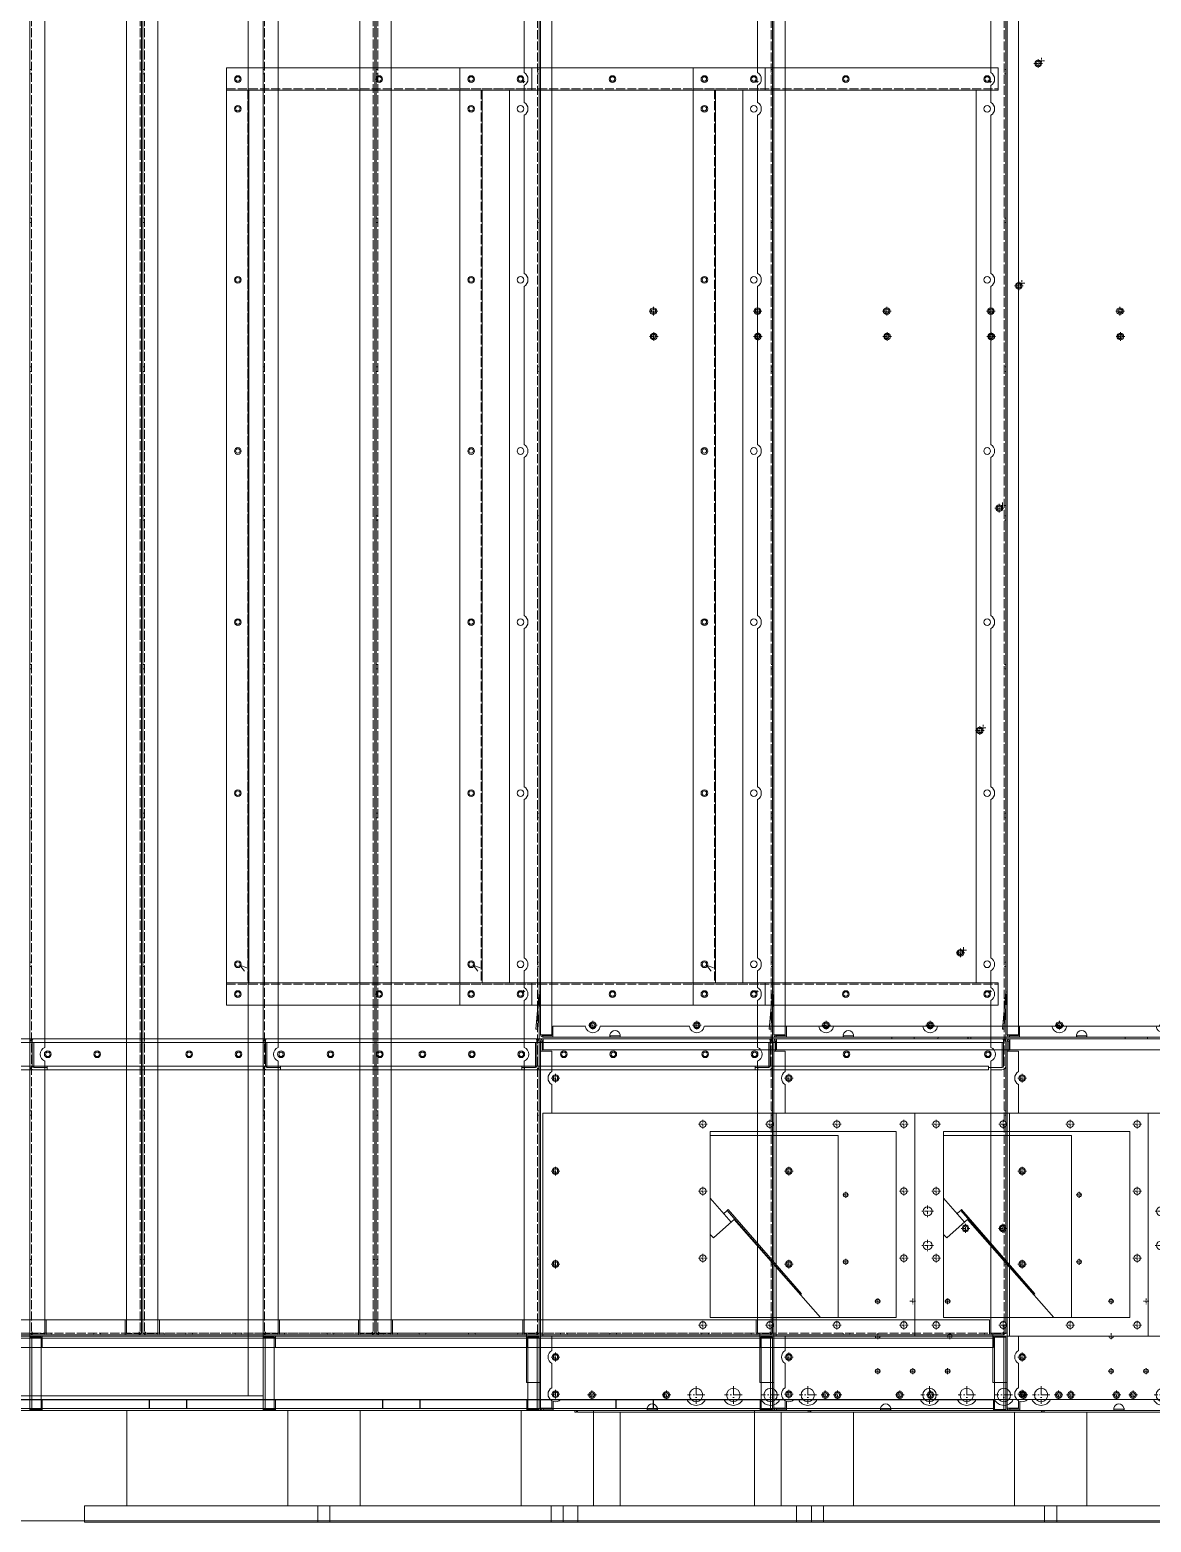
# Model space of a CAD drawing. Header units: millimetres. Extents: x -662582 to 33115, y -140469 to 24125.
# Drawn here: x -654768 to -653261, y -134743 to -132737 of the extents above; entities that cross this region are included whole.
import ezdxf

# ---------------------------------------------------------------- set-up
doc = ezdxf.new("R2010")
doc.units = ezdxf.units.MM
doc.linetypes.add('DASHDOT', pattern=[18.5, 12, -3, 0.5, -3])
doc.linetypes.add('DASHED', pattern=[15, 12, -3])

# ---------------------------------------------------------------- blocks, each defined once
blk = doc.blocks.new('485689')
at = {"color": 7, "lineweight": 13, "ltscale": 0.486}
for p, q in [((183525.3, 30767.5), (183525.3, 30864.7)), ((183528.1, 30767.5), (183528.1, 30864.7)), ((184520.5, 30864.7), (184520.5, 30767.5)), ((184523.3, 30864.7), (184523.3, 30767.5))]:
    blk.add_line(p, q, dxfattribs=at)
at = {"color": 7, "lineweight": 13, "ltscale": 0.014}
for p, q in [((183528.1, 30864.7), (183525.3, 30864.7)), ((183541.9, 30863.3), (183541.9, 30866.1)), ((184506.7, 30863.3), (184506.7, 30866.1)), ((184520.5, 30864.7), (184523.3, 30864.7)), ((183528.1, 30767.5), (183525.3, 30767.5)), ((183541.9, 30768.9), (183541.9, 30766.1)), ((184506.7, 30768.9), (184506.7, 30766.1)), ((184520.5, 30767.5), (184523.3, 30767.5))]:
    blk.add_line(p, q, dxfattribs=at)
at = {"color": 7, "lineweight": 13, "ltscale": 0.004}
for p, q in [((183526.9, 30866.1), (183527.7, 30866.1)), ((184520.9, 30866.1), (184521.7, 30866.1)), ((183527.7, 30766.1), (183526.9, 30766.1)), ((184521.7, 30766.1), (184520.9, 30766.1))]:
    blk.add_line(p, q, dxfattribs=at)
at = {"color": 7, "lineweight": 13, "ltscale": 0.007}
for p, q in [((183526.9, 30864.7), (183526.9, 30866.1)), ((183527.7, 30866.1), (183527.7, 30864.7)), ((184520.9, 30864.7), (184520.9, 30866.1)), ((184521.7, 30864.7), (184521.7, 30866.1)), ((183526.9, 30766.1), (183526.9, 30767.5)), ((183527.7, 30766.1), (183527.7, 30767.5)), ((184520.9, 30767.5), (184520.9, 30766.1)), ((184521.7, 30766.1), (184521.7, 30767.5))]:
    blk.add_line(p, q, dxfattribs=at)
at = {"color": 7, "lineweight": 13, "ltscale": 0.071}
for p, q in [((183541.9, 30866.1), (183527.7, 30866.1)), ((184520.9, 30866.1), (184506.7, 30866.1)), ((183527.7, 30766.1), (183541.9, 30766.1)), ((184506.7, 30766.1), (184520.9, 30766.1))]:
    blk.add_line(p, q, dxfattribs=at)
at = {"color": 7, "lineweight": 13, "ltscale": 0.061}
for p, q in [((183540.3, 30864.7), (183528.1, 30864.7)), ((183541.9, 30863.3), (183541.9, 30851.1)), ((184506.7, 30851.1), (184506.7, 30863.3)), ((184520.5, 30864.7), (184508.3, 30864.7)), ((183528.1, 30767.5), (183540.3, 30767.5)), ((184508.3, 30767.5), (184520.5, 30767.5))]:
    blk.add_line(p, q, dxfattribs=at)
at = {"color": 7, "lineweight": 13, "ltscale": 0.366205}
for p, q in [((183540.3, 30864.7), (183540.3, 30768.9)), ((184508.3, 30781.1), (184508.3, 30864.7))]:
    blk.add_line(p, q, dxfattribs=at)
at = {"color": 7, "lineweight": 13, "ltscale": 0.008}
for p, q in [((183540.3, 30864.5), (183541.9, 30864.5)), ((183540.3, 30863.3), (183541.9, 30863.3)), ((184506.7, 30866.1), (184506.7, 30864.5)), ((184506.7, 30864.5), (184508.3, 30864.5)), ((184506.7, 30863.3), (184508.3, 30863.3)), ((183541.9, 30768.9), (183540.3, 30768.9)), ((183541.9, 30767.7), (183540.3, 30767.7)), ((184508.3, 30768.9), (184506.7, 30768.9)), ((184508.3, 30767.7), (184506.7, 30767.7)), ((184506.7, 30766.1), (184506.7, 30767.7))]:
    blk.add_line(p, q, dxfattribs=at)
at = {"color": 7, "lineweight": 13}
for p, q in [((183541.9, 30866.1), (184506.7, 30866.1)), ((183541.9, 30863.3), (184506.7, 30863.3)), ((184506.7, 30851.1), (183541.9, 30851.1)), ((184506.7, 30768.9), (183541.9, 30768.9)), ((184506.7, 30766.1), (183541.9, 30766.1))]:
    blk.add_line(p, q, dxfattribs=at)
at = {"color": 7, "lineweight": 13, "ltscale": 0.001386}
for p, q in [((183541.9, 30866.1), (183541.9, 30865.8)), ((183541.9, 30766.1), (183541.9, 30766.4))]:
    blk.add_line(p, q, dxfattribs=at)
at = {"color": 7, "lineweight": 13, "ltscale": 0.076206}
for p, q in [((183540.3, 30782.7), (183540.3, 30767.5)), ((184508.3, 30767.5), (184508.3, 30782.7))]:
    blk.add_line(p, q, dxfattribs=at)
at = {"color": 7, "lineweight": 13, "ltscale": 0.05737}
for p, q in [((183541.9, 30780.4), (183541.9, 30768.9)), ((184506.7, 30780.4), (184506.7, 30768.9))]:
    blk.add_line(p, q, dxfattribs=at)
for p, q in [((183541.9, 30780.4), (183999.3, 30780.4)), ((183999.3, 30780.4), (183999.3, 30768.9)), ((184049.3, 30780.4), (184506.7, 30780.4)), ((184049.3, 30780.4), (184049.3, 30768.9))]:
    blk.add_line(p, q)
blk = doc.blocks.new('68679')
at = {"color": 7, "lineweight": 13, "ltscale": 0.0185}
for p, q in [((182651.6, 34840.2), (182651.6, 34855)), ((182654.8, 34840.2), (182654.8, 34855)), ((182651.6, 33867.4), (182651.6, 33882.2)), ((182654.8, 33867.4), (182654.8, 33882.2))]:
    blk.add_line(p, q, dxfattribs=at)
at = {"color": 7, "lineweight": 13, "ltscale": 0.02275}
for p, q in [((182654.8, 34837), (182654.8, 34855.2)), ((182654.8, 33867.2), (182654.8, 33885.4))]:
    blk.add_line(p, q, dxfattribs=at)
at = {"color": 7, "lineweight": 13, "ltscale": 0.042}
for p, q in [((182688.4, 34855.2), (182654.8, 34855.2)), ((182654.8, 33867.2), (182688.4, 33867.2))]:
    blk.add_line(p, q, dxfattribs=at)
at = {"color": 7, "lineweight": 13, "ltscale": 0.041987}
blk.add_line((182654.8, 34855.2), (182688.4, 34855.2), dxfattribs=at)
at = {"color": 7, "lineweight": 13, "ltscale": 0.0395}
for p, q in [((182656.8, 34860.2), (182688.4, 34860.2)), ((182688.4, 34857), (182656.8, 34857)), ((182688.4, 33865.4), (182656.8, 33865.4)), ((182656.8, 33862.2), (182688.4, 33862.2))]:
    blk.add_line(p, q, dxfattribs=at)
at = {"color": 7, "lineweight": 13, "ltscale": 0.004497}
for p, q in [((182692, 34857), (182688.4, 34857)), ((182692, 33865.4), (182688.4, 33865.4))]:
    blk.add_line(p, q, dxfattribs=at)
at = {"color": 7, "lineweight": 13, "ltscale": 0.00225}
for p, q in [((182688.4, 34857), (182688.4, 34855.2)), ((182688.4, 34855.2), (182688.4, 34857)), ((182688.4, 33867.2), (182688.4, 33865.4)), ((182688.4, 33865.4), (182688.4, 33867.2))]:
    blk.add_line(p, q, dxfattribs=at)
at = {"color": 7, "lineweight": 13}
for p, q in [((182688.4, 34855.2), (182688.4, 33867.2)), ((182693.6, 34855), (182693.6, 33867.4)), ((182651.6, 34837), (182651.6, 33885.4)), ((182651.6, 34837), (182651.6, 33885.4)), ((182656.8, 34837), (182656.8, 33885.4))]:
    blk.add_line(p, q, dxfattribs=at)
at = {"color": 7, "lineweight": 13, "ltscale": 0.0022}
for p, q in [((182691.2, 34857), (182692.6, 34858)), ((182691.2, 33865.4), (182692.6, 33864.3))]:
    blk.add_line(p, q, dxfattribs=at)
at = {"color": 7, "lineweight": 13, "ltscale": 0.004}
for p, q in [((182654.8, 34840.2), (182651.6, 34840.2)), ((182654.8, 34837), (182651.6, 34837)), ((182651.6, 33882.2), (182654.8, 33882.2))]:
    blk.add_line(p, q, dxfattribs=at)
at = {"color": 7, "lineweight": 13, "ltscale": 0.003999}
blk.add_line((182651.6, 34837), (182654.8, 34837), dxfattribs=at)
at = {"color": 7, "lineweight": 13, "ltscale": 0.003997}
blk.add_line((182654.8, 34837), (182654.8, 34840.2), dxfattribs=at)
at = {"color": 7, "lineweight": 13, "ltscale": 0.0025}
for p, q in [((182656.8, 34837), (182654.8, 34837)), ((182654.8, 33885.4), (182656.8, 33885.4))]:
    blk.add_line(p, q, dxfattribs=at)
at = {"color": 7, "lineweight": 13, "ltscale": 0.0065}
blk.add_line((182651.6, 33885.4), (182656.8, 33885.4), dxfattribs=at)
at = {"color": 7, "lineweight": 13, "ltscale": 0.004003}
blk.add_line((182654.8, 33882.2), (182654.8, 33885.4), dxfattribs=at)
at = {"color": 7, "lineweight": 13}
for centre in [(182672.6, 34836.2), (182672.6, 34646.2), (182672.6, 34456.2), (182672.6, 34266.2), (182672.6, 34076.2), (182672.6, 33886.2)]:
    blk.add_circle(centre, 3, dxfattribs=at)
for centre, radius, start, end in [((182656.8, 34855), 5.2, 90, 180), ((182656.8, 34855), 2, 90, 174.2609), ((182688.4, 34855), 5.2, 0, 90), ((182656.8, 33867.4), 5.2, 180, 270), ((182656.8, 33867.4), 2, 185.7392, 270), ((182688.4, 33867.4), 5.2, 270, 0)]:
    blk.add_arc(centre, radius, start, end, dxfattribs=at)
for points in [[(182693.6, 34855), (182693.6, 34855.3), (182693.5, 34855.6), (182693.3, 34855.9), (182692.9, 34856.3), (182692.3, 34856.7), (182692.2, 34856.8), (182692.1, 34856.9), (182692, 34857)], [(182693.6, 33867.4), (182693.6, 33867), (182693.5, 33866.7), (182693.3, 33866.4), (182692.9, 33866), (182692.3, 33865.6), (182692.2, 33865.5), (182692.1, 33865.4), (182692, 33865.4)]]:
    blk.add_open_spline(points, degree=5, knots=[0, 0, 0, 0, 0, 0, 6.191357, 6.191357, 6.191357, 7.828222, 7.828222, 7.828222, 7.828222, 7.828222, 7.828222], dxfattribs=at)
blk = doc.blocks.new('3425346')
at = {"color": 7, "lineweight": 13}
for p, q in [((155016.9, 41125), (155426.9, 41125)), ((155016.9, 41095), (155426.9, 41095))]:
    blk.add_line(p, q, dxfattribs=at)
at = {"color": 7, "lineweight": 13, "ltscale": 0.035}
for p, q in [((155016.9, 41122.2), (155016.9, 41125)), ((155426.9, 41122.2), (155426.9, 41125))]:
    blk.add_line(p, q, dxfattribs=at)
at = {"color": 7, "linetype": 'DASHED', "lineweight": 13}
blk.add_line((155016.9, 41123.4), (155426.9, 41123.4), dxfattribs=at)
at = {"color": 7, "lineweight": 13, "ltscale": 0.34}
for p, q in [((155016.9, 41122.2), (155016.9, 41095)), ((155426.9, 41095), (155426.9, 41122.2))]:
    blk.add_line(p, q, dxfattribs=at)
at = {"color": 7, "lineweight": 13}
blk.add_lwpolyline([(155416.2, 41115.3), (155414.3, 41111.8), (155417.7, 41113.9)], dxfattribs=at)
for centre in [(155031.9, 41110), (155221.9, 41110), (155411.9, 41110)]:
    blk.add_circle(centre, 3, dxfattribs=at)
blk = doc.blocks.new('235465')
at = {"color": 7, "lineweight": 13}
for p, q in [((158476.7, 41706.6), (159676.7, 41706.6)), ((159676.7, 41676.6), (158476.7, 41676.6))]:
    blk.add_line(p, q, dxfattribs=at)
at = {"color": 7, "lineweight": 13, "ltscale": 0.014}
for p, q in [((158476.7, 41703.8), (158476.7, 41706.6)), ((159676.7, 41703.8), (159676.7, 41706.6))]:
    blk.add_line(p, q, dxfattribs=at)
at = {"color": 7, "linetype": 'DASHED', "lineweight": 13}
blk.add_line((158476.7, 41705), (159676.7, 41705), dxfattribs=at)
at = {"color": 7, "lineweight": 13, "ltscale": 0.136}
for p, q in [((158476.7, 41703.8), (158476.7, 41676.6)), ((159676.7, 41676.6), (159676.7, 41703.8))]:
    blk.add_line(p, q, dxfattribs=at)
at = {"color": 7, "linetype": 'DASHED', "lineweight": 13, "ltscale": 0.008}
for p, q in [((159001.7, 41706.6), (159001.7, 41705)), ((159151.7, 41706.6), (159151.7, 41705))]:
    blk.add_line(p, q, dxfattribs=at)
at = {"color": 7, "lineweight": 13}
blk.add_lwpolyline([(159656.7, 41703.6), (159653.1, 41694.3), (159660.9, 41700.6)], dxfattribs=at)
for centre in [(158501.7, 41691.6), (158731.7, 41691.6), (158961.7, 41691.6), (159191.7, 41691.6), (159421.7, 41691.6), (159651.7, 41691.6)]:
    blk.add_circle(centre, 3, dxfattribs=at)
blk = doc.blocks.new('568596')
at = {"color": 7, "lineweight": 13, "ltscale": 0.00166}
for p, q in [((169550.9, 17462.9), (169549.9, 17462.9)), ((169550.9, 16620.9), (169549.9, 16620.9))]:
    blk.add_line(p, q, dxfattribs=at)
at = {"color": 7, "lineweight": 13, "ltscale": 0.0015}
for p, q in [((169549.9, 17462.9), (169549.9, 17462)), ((169549.9, 16621.8), (169549.9, 16620.9))]:
    blk.add_line(p, q, dxfattribs=at)
at = {"color": 7, "lineweight": 13}
for p, q in [((169549.9, 17462.9), (169549.9, 16621.8)), ((169549.9, 17462), (169549.9, 17436.4)), ((173046.2, 17464.9), (169551.6, 17464.9)), ((170022.9, 17008.9), (171222.9, 17008.9)), ((169551.6, 16618.9), (173046.2, 16618.9))]:
    blk.add_line(p, q, dxfattribs=at)
at = {"color": 7, "linetype": 'DASHED', "lineweight": 13, "ltscale": 0.003333}
for p, q in [((169551.9, 17462), (169549.9, 17462)), ((169644.9, 17464.9), (169644.9, 17462.9)), ((169650.9, 17464.9), (169650.9, 17462.9)), ((169844.9, 17464.9), (169844.9, 17462.9)), ((169850.9, 17464.9), (169850.9, 17462.9)), ((169549.9, 17445.4), (169551.9, 17445.4)), ((169549.9, 17442.9), (169551.9, 17442.9)), ((169549.9, 17436.4), (169551.9, 17436.4)), ((169549.9, 17407.4), (169551.9, 17407.4)), ((169549.9, 17398.4), (169551.9, 17398.4)), ((169549.9, 17217.4), (169551.9, 17217.4)), ((169549.9, 17208.4), (169551.9, 17208.4)), ((169549.9, 17027.4), (169551.9, 17027.4)), ((169549.9, 17018.4), (169551.9, 17018.4)), ((169549.9, 16837.4), (169551.9, 16837.4)), ((169549.9, 16828.4), (169551.9, 16828.4)), ((169549.9, 16647.4), (169551.9, 16647.4)), ((169549.9, 16640.9), (169551.9, 16640.9)), ((169549.9, 16638.4), (169551.9, 16638.4)), ((169551.9, 16621.8), (169549.9, 16621.8)), ((169644.9, 16620.9), (169644.9, 16618.9)), ((169650.9, 16620.9), (169650.9, 16618.9)), ((169844.9, 16620.9), (169844.9, 16618.9)), ((169850.9, 16620.9), (169850.9, 16618.9)), ((170044.9, 16620.9), (170044.9, 16618.9)), ((170050.9, 16620.9), (170050.9, 16618.9)), ((170244.9, 16620.9), (170244.9, 16618.9)), ((170250.9, 16620.9), (170250.9, 16618.9)), ((170444.9, 16620.9), (170444.9, 16618.9)), ((170450.9, 16620.9), (170450.9, 16618.9)), ((170644.9, 16620.9), (170644.9, 16618.9)), ((170650.9, 16620.9), (170650.9, 16618.9)), ((170844.9, 16620.9), (170844.9, 16618.9)), ((170850.9, 16620.9), (170850.9, 16618.9)), ((171044.9, 16620.9), (171044.9, 16618.9)), ((171050.9, 16620.9), (171050.9, 16618.9)), ((171244.9, 16620.9), (171244.9, 16618.9)), ((171250.9, 16620.9), (171250.9, 16618.9))]:
    blk.add_line(p, q, dxfattribs=at)
at = {"color": 7, "lineweight": 13, "ltscale": 0.001174}
for p, q in [((169550.9, 17462.9), (169551.6, 17462.9)), ((169550.9, 16620.9), (169551.6, 16620.9))]:
    blk.add_line(p, q, dxfattribs=at)
at = {"color": 7, "lineweight": 13, "ltscale": 0.002252}
for p, q in [((169551.6, 17464.9), (169551.6, 17463.6)), ((169551.6, 16618.9), (169551.6, 16620.3))]:
    blk.add_line(p, q, dxfattribs=at)
at = {"color": 7, "lineweight": 13, "ltscale": 0.002009}
for p, q in [((169551.6, 17462.4), (169551.6, 17463.6)), ((169551.6, 16621.5), (169551.6, 16620.3))]:
    blk.add_line(p, q, dxfattribs=at)
at = {"color": 7, "linetype": 'DASHED', "lineweight": 13}
for p, q in [((173046.2, 17462.9), (169551.6, 17462.9)), ((169551.9, 17464.9), (169551.9, 16621.8)), ((169551.9, 17462), (169551.9, 17436.4)), ((170044.9, 17464.9), (170044.9, 17462.9)), ((170050.9, 17464.9), (170050.9, 17462.9)), ((170244.9, 17464.9), (170244.9, 17462.9)), ((170250.9, 17464.9), (170250.9, 17462.9)), ((170444.9, 17464.9), (170444.9, 17462.9)), ((170450.9, 17464.9), (170450.9, 17462.9)), ((170644.9, 17464.9), (170644.9, 17462.9)), ((170650.9, 17464.9), (170650.9, 17462.9)), ((170844.9, 17464.9), (170844.9, 17462.9)), ((170850.9, 17464.9), (170850.9, 17462.9)), ((171044.9, 17464.9), (171044.9, 17462.9)), ((171050.9, 17464.9), (171050.9, 17462.9)), ((171244.9, 17464.9), (171244.9, 17462.9)), ((171250.9, 17464.9), (171250.9, 17462.9)), ((169551.6, 16620.9), (173046.2, 16620.9))]:
    blk.add_line(p, q, dxfattribs=at)
at = {"color": 7, "linetype": 'DASHED', "lineweight": 13, "ltscale": 0.001183}
for p, q in [((169551.6, 17462.9), (169552.3, 17462.9)), ((169551.6, 16620.9), (169552.3, 16620.9))]:
    blk.add_line(p, q, dxfattribs=at)
at = {"color": 7, "linetype": 'DASHED', "lineweight": 13, "ltscale": 0.001406}
for p, q in [((169551.6, 17462.4), (169551.6, 17461.5)), ((169551.6, 16621.5), (169551.6, 16622.3))]:
    blk.add_line(p, q, dxfattribs=at)
at = {"color": 7, "linetype": 'DASHED', "lineweight": 13, "ltscale": 0.027667}
for p, q in [((169551.6, 17444.9), (169551.6, 17461.5)), ((169551.6, 16622.3), (169551.6, 16638.9))]:
    blk.add_line(p, q, dxfattribs=at)
at = {"color": 7, "linetype": 'DASHED', "lineweight": 13, "ltscale": 0.0015}
for p, q in [((169551.9, 17462.9), (169551.9, 17462)), ((169551.9, 16621.8), (169551.9, 16620.9))]:
    blk.add_line(p, q, dxfattribs=at)
at = {"color": 7, "lineweight": 13, "ltscale": 0.058667}
for p, q in [((173046.2, 17444.9), (169551.6, 17444.9)), ((169553.3, 17442.9), (169569.9, 17442.9)), ((169569.9, 17444.9), (169569.9, 16640.9)), ((170022.9, 16658.9), (170022.9, 17008.9)), ((171222.9, 16658.9), (171222.9, 17008.9)), ((170022.9, 16658.9), (171222.9, 16658.9)), ((169917.7, 16638.9), (169551.6, 16638.9)), ((169569.9, 16640.9), (169551.9, 16640.9)), ((169999.2, 16638.9), (169936.1, 16638.9)), ((170016.6, 16638.9), (170039.2, 16638.9)), ((170056.6, 16638.9), (170269.2, 16638.9)), ((170286.6, 16638.9), (170499.2, 16638.9)), ((170516.6, 16638.9), (170729.2, 16638.9)), ((170746.6, 16638.9), (170959.2, 16638.9)), ((170976.6, 16638.9), (171189.2, 16638.9)), ((171206.6, 16638.9), (171229.2, 16638.9)), ((171246.6, 16638.9), (172998.7, 16638.9))]:
    blk.add_line(p, q, dxfattribs=at)
at = {"color": 7, "linetype": 'DASHED', "lineweight": 13, "ltscale": 0.002333}
blk.add_line((169551.9, 17442.9), (169553.3, 17442.9), dxfattribs=at)
at = {"color": 7, "lineweight": 13, "ltscale": 0.058667}
for centre in [(169926.9, 17402.9), (169926.9, 16642.9), (170007.9, 16643.9), (170047.9, 16643.9), (170277.9, 16643.9), (170507.9, 16643.9), (170737.9, 16643.9), (170967.9, 16643.9), (171197.9, 16643.9), (171237.9, 16643.9)]:
    blk.add_circle(centre, 4.5, dxfattribs=at)
at = {"color": 7, "lineweight": 13}
for centre in [(169926.9, 17212.9), (169926.9, 17022.9), (170007.9, 17023.9), (170047.9, 17023.9), (170277.9, 17023.9), (170507.9, 17023.9), (170737.9, 17023.9), (170967.9, 17023.9), (171197.9, 17023.9), (171237.9, 17023.9), (169926.9, 16832.9), (170007.9, 16833.9), (171237.9, 16833.9)]:
    blk.add_circle(centre, 4.5, dxfattribs=at)
at = {"color": 7, "lineweight": 13, "ltscale": 0.058667}
for centre, start, end in [((169926.9, 16642.9), 203.5779, 336.4221), ((170007.9, 16643.9), 209.9997, 330.0003), ((170047.9, 16643.9), 209.9997, 330.0003), ((170277.9, 16643.9), 209.9997, 330.0003), ((170507.9, 16643.9), 209.9997, 330.0003), ((170737.9, 16643.9), 209.9997, 330.0003), ((170967.9, 16643.9), 209.9997, 330.0003), ((171197.9, 16643.9), 209.9997, 330.0003), ((171237.9, 16643.9), 209.9997, 330.0003)]:
    blk.add_arc(centre, 10, start, end, dxfattribs=at)
at = {"color": 7, "lineweight": 13}
for points in [[(169553.3, 17461.5), (169552.8, 17461.8), (169552.3, 17462.1), (169551.8, 17462.4), (169551.3, 17462.6), (169550.9, 17462.9)], [(169553.3, 17461.5), (169553, 17462), (169552.6, 17462.4), (169552.3, 17462.8), (169552, 17463.2), (169551.6, 17463.6)], [(169553.3, 16622.3), (169552.8, 16622.1), (169552.3, 16621.8), (169551.8, 16621.5), (169551.3, 16621.2), (169550.9, 16620.9)], [(169553.3, 16622.3), (169553, 16621.9), (169552.6, 16621.5), (169552.3, 16621), (169552, 16620.6), (169551.6, 16620.3)]]:
    blk.add_open_spline(points, degree=5, dxfattribs=at)
at = {"color": 7, "linetype": 'DASHED', "lineweight": 13}
for points in [[(169553.3, 17461.5), (169553, 17461.7), (169552.6, 17461.9), (169552.3, 17462.1), (169551.9, 17462.2), (169551.6, 17462.4)], [(169553.3, 17461.5), (169553.1, 17461.8), (169552.9, 17462.1), (169552.7, 17462.4), (169552.5, 17462.6), (169552.3, 17462.9)], [(169553.3, 16622.3), (169553, 16622.1), (169552.6, 16622), (169552.3, 16621.8), (169551.9, 16621.6), (169551.6, 16621.5)], [(169553.3, 16622.3), (169553.1, 16622), (169552.9, 16621.8), (169552.7, 16621.5), (169552.5, 16621.2), (169552.3, 16620.9)]]:
    blk.add_open_spline(points, degree=5, dxfattribs=at)
blk = doc.blocks.new('1')
at = {"lineweight": 20}
for p, q in [((12013.2, 13410.4), (12013.2, 9810.4)), ((11313.2, 9830.4), (12013.2, 9830.4)), ((11313.2, 9810.4), (12013.2, 9810.4)), ((12013.2, 9810.4), (13013.2, 9810.4)), ((13013.2, 9810.4), (13013.2, 9813.9)), ((13013.2, 9810.4), (13016.7, 9810.4)), ((18413.2, 9810.4), (13513.2, 9810.4)), ((11313.2, 9662.1), (19513.2, 9662.1))]:
    blk.add_line(p, q, dxfattribs=at)
at = {"color": 7, "lineweight": 20}
for p, q in [((12013.2, 13408.7), (12013.2, 9914.1)), ((12163.2, 13408.7), (12163.2, 9914.1)), ((11993.2, 13390.4), (11993.2, 9830.4)), ((13013.2, 13165.3), (13013.2, 10315.5)), ((13028.2, 10315.5), (13028.2, 13165.3)), ((13006.9, 10323.4), (13011.2, 10373.2)), ((13008.8, 10323.2), (13013.2, 10373)), ((13029.8, 10327.4), (13073.3, 10327.4)), ((13029.8, 10312.4), (13106.5, 10312.4)), ((13093.2, 10327.4), (13213.3, 10327.4)), ((13119.9, 10312.4), (13905.5, 10312.4)), ((13233.2, 10327.4), (13995.6, 10327.4)), ((13013.2, 9813.9), (13013.2, 10293.4)), ((16009.7, 10310.4), (13016.7, 10310.4)), ((15572.1, 10295.4), (13016.7, 10295.4)), ((13028.2, 10266.1), (13028.2, 10293.4)), ((13028.2, 10210.4), (13028.2, 10248.8)), ((13016.2, 9910.4), (13016.2, 10210.4)), ((13516.2, 10210.4), (13016.2, 10210.4)), ((13516.2, 10210.4), (13516.2, 9910.4)), ((13241.2, 10185.4), (13491.2, 10185.4)), ((13241.2, 10185.4), (13241.2, 9935.4)), ((13241.2, 10180.4), (13413.2, 10180.4)), ((13413.2, 9935.4), (13413.2, 10180.4)), ((13491.2, 9935.4), (13491.2, 10185.4)), ((13241.2, 10096.1), (13269.3, 10063.8)), ((13362.5, 9966.4), (13264.1, 10079.6)), ((13363.7, 9967.4), (13265.3, 10080.6)), ((13270.1, 10064.4), (13245.3, 10042.6)), ((13389.4, 9935.4), (13273.1, 10067.1)), ((13241.2, 9935.4), (13491.2, 9935.4)), ((12016.1, 9912.4), (12161.2, 9912.4)), ((12994, 9914.6), (12994, 9848.3)), ((13016.2, 9910.4), (13516.2, 9910.4)), ((13028.2, 9841.1), (13028.2, 9873.8)), ((12457, 9810.4), (12457, 9682.4)), ((12673.3, 9810.4), (12673.3, 9682.4)), ((13156.4, 9810.4), (13030.2, 9810.4)), ((13209.6, 9825.4), (13040.4, 9825.4)), ((14056.4, 9810.4), (13170, 9810.4)), ((13259.6, 9825.4), (13234.9, 9825.4)), ((13309.6, 9825.4), (13284.9, 9825.4)), ((13359.6, 9825.4), (13334.9, 9825.4)), ((15641.6, 9825.4), (13384.9, 9825.4)), ((14049.7, 9808.4), (13062.7, 9808.4)), ((13120.2, 9808.4), (13120.2, 9682.4)), ((13336.5, 9808.4), (13336.5, 9682.4)), ((12400.1, 9682.4), (12730.1, 9682.4)), ((12400.1, 9682.4), (12400.1, 9660.4)), ((12730.1, 9682.4), (12730.1, 9660.4)), ((13063.4, 9682.4), (13393.4, 9682.4)), ((13063.4, 9682.4), (13063.4, 9660.4)), ((13393.4, 9682.4), (13393.4, 9660.4)), ((12730.1, 9660.4), (12400.1, 9660.4)), ((13393.4, 9660.4), (13063.4, 9660.4))]:
    blk.add_line(p, q, dxfattribs=at)
at = {"color": 7, "linetype": 'DASHED', "lineweight": 20}
for p, q in [((12015.2, 13408.7), (12015.2, 9914.1)), ((12161.2, 13408.7), (12161.2, 9914.1)), ((12013.2, 11613.4), (12015.2, 11613.4)), ((12013.2, 11607.4), (12015.2, 11607.4)), ((12013.2, 11413.4), (12015.2, 11413.4)), ((12013.2, 11407.4), (12015.2, 11407.4)), ((12013.2, 11213.4), (12015.2, 11213.4)), ((12013.2, 11207.4), (12015.2, 11207.4)), ((12013.2, 11013.4), (12015.2, 11013.4)), ((12013.2, 11007.4), (12015.2, 11007.4)), ((12013.2, 10813.4), (12015.2, 10813.4)), ((12013.2, 10807.4), (12015.2, 10807.4)), ((12013.2, 10613.4), (12015.2, 10613.4)), ((12013.2, 10607.4), (12015.2, 10607.4)), ((12013.2, 10413.4), (12015.2, 10413.4)), ((12013.2, 10407.4), (12015.2, 10407.4)), ((12016.1, 9914.4), (12163.2, 9914.4))]:
    blk.add_line(p, q, dxfattribs=at)
at = {"color": 7, "lineweight": 20, "ltscale": 0.058667}
for p, q in [((12143.2, 13408.7), (12143.2, 9914.1)), ((12033.2, 13361.3), (12033.2, 10298.6)), ((12033.2, 10280.3), (12033.2, 9914.1)), ((12035.2, 9932.4), (12141.2, 9932.4)), ((12035.2, 9915.8), (12035.2, 9932.4)), ((12141.2, 9912.4), (12141.2, 9932.4))]:
    blk.add_line(p, q, dxfattribs=at)
at = {"color": 7, "linetype": 'DASHDOT', "lineweight": 20, "ltscale": 0.292505}
for p, q in [((13687.8, 11621.3), (13676.1, 11621.3)), ((13661.6, 11322.4), (13649.9, 11322.4)), ((13635.5, 11023.6), (13623.8, 11023.6)), ((13609.3, 10724.7), (13597.6, 10724.7)), ((13583.2, 10425.8), (13571.5, 10425.8))]:
    blk.add_line(p, q, dxfattribs=at)
at = {"color": 7, "linetype": 'DASHDOT', "lineweight": 20, "ltscale": 0.194995}
for p, q in [((13685.8, 11621.4), (13678, 11621.4)), ((13659.7, 11322.5), (13651.9, 11322.5)), ((13633.5, 11023.6), (13625.7, 11023.6)), ((13607.4, 10724.8), (13599.6, 10724.8)), ((13581.2, 10425.9), (13573.4, 10425.9))]:
    blk.add_line(p, q, dxfattribs=at)
at = {"color": 7, "linetype": 'DASHDOT', "lineweight": 20, "ltscale": 0.292499}
for p, q in [((13681.9, 11627.1), (13681.9, 11615.4)), ((13655.8, 11328.3), (13655.8, 11316.6)), ((13170.6, 11288.4), (13158.9, 11288.4)), ((13164.7, 11294.3), (13164.7, 11282.6)), ((13310.6, 11288.4), (13298.9, 11288.4)), ((13304.7, 11294.3), (13304.7, 11282.6)), ((13171.1, 11254.4), (13159.4, 11254.4)), ((13165.2, 11260.3), (13165.2, 11248.6)), ((13311.1, 11254.4), (13299.4, 11254.4)), ((13305.2, 11260.3), (13305.2, 11248.6)), ((13629.6, 11029.4), (13629.6, 11017.7)), ((13083.2, 10334.3), (13083.2, 10322.6)), ((13223.2, 10334.3), (13223.2, 10322.6)), ((13089.1, 10328.4), (13077.4, 10328.4)), ((13229.1, 10328.4), (13217.4, 10328.4)), ((13039.1, 10257.4), (13027.4, 10257.4)), ((13237.1, 10195.4), (13225.4, 10195.4)), ((13327.1, 10195.4), (13315.4, 10195.4)), ((13417.1, 10195.4), (13405.4, 10195.4)), ((13507.1, 10195.4), (13495.4, 10195.4)), ((13039.1, 10132.4), (13027.4, 10132.4)), ((13237.1, 10105.4), (13225.4, 10105.4)), ((13507.1, 10105.4), (13495.4, 10105.4)), ((13590.1, 10055.4), (13578.4, 10055.4)), ((13640.1, 10055.4), (13628.4, 10055.4)), ((13237.1, 10015.4), (13225.4, 10015.4)), ((13507.1, 10015.4), (13495.4, 10015.4)), ((13039.1, 10007.4), (13027.4, 10007.4)), ((13237.1, 9925.4), (13225.4, 9925.4)), ((13327.1, 9925.4), (13315.4, 9925.4)), ((13417.1, 9925.4), (13405.4, 9925.4)), ((13507.1, 9925.4), (13495.4, 9925.4)), ((13039.1, 9882.4), (13027.4, 9882.4)), ((13039.1, 9832.4), (13027.4, 9832.4)), ((13088.1, 9831.4), (13076.4, 9831.4)), ((13188.1, 9831.4), (13176.4, 9831.4)), ((13418.1, 9831.4), (13406.4, 9831.4)), ((13543.1, 9831.4), (13531.4, 9831.4)), ((13668.1, 9831.4), (13656.4, 9831.4)), ((13793.1, 9831.4), (13781.4, 9831.4))]:
    blk.add_line(p, q, dxfattribs=at)
at = {"color": 7, "linetype": 'DASHDOT', "lineweight": 20, "ltscale": 0.195001}
for p, q in [((13681.9, 11625.3), (13681.9, 11617.5)), ((13690.2, 11625), (13682.4, 11625)), ((13686.3, 11628.9), (13686.3, 11621.1)), ((13664, 11326.1), (13656.2, 11326.1)), ((13660.1, 11330), (13660.1, 11322.2)), ((13168.7, 11288.5), (13160.9, 11288.5)), ((13164.8, 11292.4), (13164.8, 11284.6)), ((13308.7, 11288.5), (13300.9, 11288.5)), ((13304.8, 11292.4), (13304.8, 11284.6)), ((13168.8, 11254.6), (13161, 11254.6)), ((13308.8, 11254.6), (13301, 11254.6)), ((13637.9, 11027.3), (13630.1, 11027.3)), ((13634, 11031.2), (13634, 11023.4)), ((13611.7, 10728.4), (13603.9, 10728.4)), ((13585.6, 10429.6), (13577.8, 10429.6)), ((13223.2, 10332.3), (13223.2, 10324.5)), ((13227.1, 10328.4), (13219.3, 10328.4)), ((13427.1, 10100.4), (13419.3, 10100.4)), ((13427.1, 10010.4), (13419.3, 10010.4)), ((13470.1, 9957.4), (13462.3, 9957.4)), ((13517.1, 9957.4), (13509.3, 9957.4)), ((13564.1, 9957.4), (13556.3, 9957.4)), ((13470.1, 9910.4), (13462.3, 9910.4)), ((13567.1, 9910.4), (13559.3, 9910.4)), ((13470.1, 9863.4), (13462.3, 9863.4)), ((13517.1, 9863.4), (13509.3, 9863.4)), ((13564.1, 9863.4), (13556.3, 9863.4))]:
    blk.add_line(p, q, dxfattribs=at)
at = {"color": 7, "linetype": 'DASHDOT', "lineweight": 20, "ltscale": 0.194998}
for p, q in [((13655.8, 11326.4), (13655.8, 11318.6)), ((13164.9, 11258.5), (13164.9, 11250.7)), ((13304.9, 11258.5), (13304.9, 11250.7)), ((13629.6, 11027.5), (13629.6, 11019.7))]:
    blk.add_line(p, q, dxfattribs=at)
at = {"color": 7, "linetype": 'DASHDOT', "lineweight": 20, "ltscale": 0.2925}
for p, q in [((13603.5, 10730.5), (13603.5, 10718.8)), ((13577.3, 10431.7), (13577.3, 10420)), ((13033.2, 10263.3), (13033.2, 10251.6)), ((13231.2, 10201.3), (13231.2, 10189.6)), ((13321.2, 10201.3), (13321.2, 10189.6)), ((13411.2, 10201.3), (13411.2, 10189.6)), ((13501.2, 10201.3), (13501.2, 10189.6)), ((13033.2, 10138.3), (13033.2, 10126.6)), ((13231.2, 10111.3), (13231.2, 10099.6)), ((13501.2, 10111.3), (13501.2, 10099.6)), ((13584.2, 10061.3), (13584.2, 10049.6)), ((13634.2, 10061.3), (13634.2, 10049.6)), ((13033.2, 10013.3), (13033.2, 10001.6)), ((13231.2, 10021.3), (13231.2, 10009.6)), ((13501.2, 10021.3), (13501.2, 10009.6)), ((13231.2, 9931.3), (13231.2, 9919.6)), ((13321.2, 9931.3), (13321.2, 9919.6)), ((13411.2, 9931.3), (13411.2, 9919.6)), ((13501.2, 9931.3), (13501.2, 9919.6)), ((13033.2, 9888.3), (13033.2, 9876.6)), ((13033.2, 9838.3), (13033.2, 9826.6)), ((13082.2, 9837.3), (13082.2, 9825.6)), ((13182.2, 9837.3), (13182.2, 9825.6)), ((13412.2, 9837.3), (13412.2, 9825.6)), ((13537.2, 9837.3), (13537.2, 9825.6)), ((13662.2, 9837.3), (13662.2, 9825.6)), ((13787.2, 9837.3), (13787.2, 9825.6))]:
    blk.add_line(p, q, dxfattribs=at)
at = {"color": 7, "linetype": 'DASHDOT', "lineweight": 20, "ltscale": 0.195}
for p, q in [((13603.5, 10728.7), (13603.5, 10720.9)), ((13607.8, 10732.3), (13607.8, 10724.5)), ((13581.7, 10433.5), (13581.7, 10425.7)), ((13577.3, 10429.8), (13577.3, 10422)), ((13423.2, 10104.3), (13423.2, 10096.5)), ((13423.2, 10014.3), (13423.2, 10006.5)), ((13466.2, 9961.3), (13466.2, 9953.5)), ((13513.2, 9961.3), (13513.2, 9953.5)), ((13560.2, 9961.3), (13560.2, 9953.5)), ((13466.2, 9914.3), (13466.2, 9906.5)), ((13563.2, 9914.3), (13563.2, 9906.5)), ((13466.2, 9867.3), (13466.2, 9859.5)), ((13513.2, 9867.3), (13513.2, 9859.5)), ((13560.2, 9867.3), (13560.2, 9859.5))]:
    blk.add_line(p, q, dxfattribs=at)
at = {"color": 7, "lineweight": 20, "ltscale": 0.05}
for p, q in [((13013.2, 10373), (13011.2, 10373.2)), ((13008.8, 10323.2), (13006.9, 10323.4)), ((13485, 10312.4), (13485, 10310.4)), ((13013.2, 10306.9), (13015.2, 10306.9)), ((13016.7, 9810.4), (13016.7, 9812.4)), ((13156.4, 9810.4), (13156.4, 9812.4)), ((13170, 9810.4), (13170, 9812.4)), ((13059.2, 9808.4), (13061.2, 9808.4))]:
    blk.add_line(p, q, dxfattribs=at)
at = {"color": 7, "lineweight": 20, "ltscale": 0.0775}
for p, q in [((13013.2, 10315.5), (13016.3, 10315.5)), ((13016.3, 10312.4), (13016.3, 10315.5)), ((13029.8, 10312.4), (13029.8, 10315.5))]:
    blk.add_line(p, q, dxfattribs=at)
at = {"color": 7, "lineweight": 20, "ltscale": 0.2975}
for p, q in [((13016.3, 10315.5), (13028.2, 10315.5)), ((13029.8, 10327.4), (13029.8, 10315.5))]:
    blk.add_line(p, q, dxfattribs=at)
at = {"color": 7, "lineweight": 20, "ltscale": 0.0375}
for p, q in [((13016.3, 10314), (13016.3, 10315.5)), ((13015.2, 10306.9), (13016.7, 10306.9)), ((13263, 10078.7), (13264.1, 10079.6)), ((13264.1, 10079.6), (13265.3, 10080.6)), ((13362.5, 9966.4), (13363.7, 9967.4)), ((13016.7, 9812.4), (13016.7, 9813.9))]:
    blk.add_line(p, q, dxfattribs=at)
at = {"color": 7, "lineweight": 20, "ltscale": 0.04}
for p, q in [((13016.3, 10312.4), (13016.3, 10314)), ((13106.5, 10312.4), (13106.5, 10314)), ((13119.9, 10312.4), (13119.9, 10314))]:
    blk.add_line(p, q, dxfattribs=at)
at = {"color": 7, "lineweight": 20, "ltscale": 0.3375}
for p, q in [((13029.8, 10314), (13016.3, 10314)), ((13016.3, 10312.4), (13029.8, 10312.4)), ((13013.2, 10293.4), (13013.2, 10306.9)), ((13015.2, 10306.9), (13015.2, 10293.4)), ((13016.7, 9812.4), (13030.2, 9812.4)), ((13030.2, 9810.4), (13016.7, 9810.4))]:
    blk.add_line(p, q, dxfattribs=at)
at = {"color": 7, "lineweight": 20, "ltscale": 0.000294144}
blk.add_line((13016.3, 10312.4), (13016.3, 10312.4), dxfattribs=at)
at = {"color": 7, "lineweight": 20, "ltscale": 0.168029}
for p, q in [((13106.5, 10314), (13113.2, 10314)), ((13106.5, 10312.4), (13113.2, 10312.4)), ((13119.9, 10314), (13113.2, 10314)), ((13119.9, 10312.4), (13113.2, 10312.4))]:
    blk.add_line(p, q, dxfattribs=at)
at = {"color": 7, "lineweight": 20, "ltscale": 0.049942}
blk.add_line((13515, 10312.4), (13515, 10310.4), dxfattribs=at)
at = {"color": 7, "lineweight": 20, "ltscale": 0.049995}
blk.add_line((13515, 10312.4), (13515, 10310.4), dxfattribs=at)
at = {"color": 7, "lineweight": 20, "ltscale": 0.050191}
for p, q in [((13547.3, 10312.4), (13547.2, 10310.4)), ((13587.3, 10310.4), (13587.5, 10312.4)), ((13587.9, 10312.4), (13587.8, 10310.4)), ((13591.5, 10312.4), (13591.3, 10310.4))]:
    blk.add_line(p, q, dxfattribs=at)
at = {"color": 7, "lineweight": 20, "ltscale": 0.0875}
for p, q in [((13013.2, 10293.4), (13016.7, 10293.4)), ((13016.7, 10310.4), (13016.7, 10306.9)), ((13013.2, 9813.9), (13016.7, 9813.9)), ((13030.2, 9810.4), (13030.2, 9813.9))]:
    blk.add_line(p, q, dxfattribs=at)
at = {"color": 7, "lineweight": 20, "ltscale": 0.2875}
for p, q in [((13016.7, 10295.4), (13016.7, 10306.9)), ((13016.7, 10293.4), (13028.2, 10293.4)), ((13028.2, 9813.9), (13016.7, 9813.9))]:
    blk.add_line(p, q, dxfattribs=at)
at = {"color": 7, "linetype": 'DASHED', "lineweight": 20, "ltscale": 0.003333}
for p, q in [((12013.2, 10213.4), (12015.2, 10213.4)), ((12013.2, 10207.4), (12015.2, 10207.4)), ((12013.2, 10013.4), (12015.2, 10013.4)), ((12163.2, 10013.4), (12161.2, 10013.4)), ((12013.2, 10007.4), (12015.2, 10007.4)), ((12016.1, 9914.4), (12016.1, 9912.4)), ((12032.7, 9912.4), (12032.7, 9914.4)), ((12035.2, 9912.4), (12035.2, 9914.4)), ((12041.7, 9912.4), (12041.7, 9914.4)), ((12143.7, 9912.4), (12143.7, 9914.4)), ((12160.3, 9914.4), (12160.3, 9912.4))]:
    blk.add_line(p, q, dxfattribs=at)
at = {"color": 7, "lineweight": 20, "ltscale": 0.125001}
blk.add_line((13259.2, 10075.4), (13263, 10078.7), dxfattribs=at)
at = {"color": 7, "linetype": 'DASHDOT', "lineweight": 20, "ltscale": 0.389996}
for p, q in [((13541, 10078.4), (13525.4, 10078.4)), ((13541, 10032.4), (13525.4, 10032.4))]:
    blk.add_line(p, q, dxfattribs=at)
at = {"color": 7, "linetype": 'DASHDOT', "lineweight": 20, "ltscale": 0.389999}
blk.add_line((13533.2, 10086.2), (13533.2, 10070.6), dxfattribs=at)
at = {"color": 7, "lineweight": 20, "ltscale": 0.1}
blk.add_line((13270.1, 10064.4), (13273.1, 10067.1), dxfattribs=at)
at = {"color": 7, "lineweight": 20, "ltscale": 0.157289}
blk.add_line((13245.3, 10042.6), (13241.2, 10047.3), dxfattribs=at)
at = {"color": 7, "lineweight": 20, "ltscale": 0.1554}
blk.add_line((13245.3, 10042.6), (13241.2, 10047.2), dxfattribs=at)
at = {"color": 7, "linetype": 'DASHDOT', "lineweight": 20, "ltscale": 0.39}
blk.add_line((13533.2, 10040.2), (13533.2, 10024.6), dxfattribs=at)
at = {"color": 7, "lineweight": 20, "ltscale": 0.15}
for p, q in [((13033.2, 10004.4), (13033.2, 10010.4)), ((13033.2, 9829.4), (13033.2, 9835.4))]:
    blk.add_line(p, q, dxfattribs=at)
at = {"color": 7, "lineweight": 20, "ltscale": 0.010428}
blk.add_line((13362.2, 9966.2), (13362.5, 9966.4), dxfattribs=at)
at = {"color": 7, "lineweight": 20, "ltscale": 0.002252}
for p, q in [((12013.2, 9914.1), (12014.6, 9914.1)), ((12163.2, 9914.1), (12161.9, 9914.1))]:
    blk.add_line(p, q, dxfattribs=at)
at = {"color": 7, "lineweight": 20, "ltscale": 0.002009}
for p, q in [((12015.8, 9914.1), (12014.6, 9914.1)), ((12160.7, 9914.1), (12161.9, 9914.1))]:
    blk.add_line(p, q, dxfattribs=at)
at = {"color": 7, "linetype": 'DASHED', "lineweight": 20, "ltscale": 0.001183}
for p, q in [((12015.2, 9914.1), (12015.2, 9914.8)), ((12161.2, 9914.1), (12161.2, 9914.8))]:
    blk.add_line(p, q, dxfattribs=at)
at = {"color": 7, "linetype": 'DASHED', "lineweight": 20, "ltscale": 0.0015}
for p, q in [((12015.2, 9914.4), (12016.1, 9914.4)), ((12161.2, 9914.4), (12160.3, 9914.4))]:
    blk.add_line(p, q, dxfattribs=at)
at = {"color": 7, "lineweight": 20, "ltscale": 0.001174}
for p, q in [((12015.2, 9913.4), (12015.2, 9914.1)), ((12161.2, 9913.4), (12161.2, 9914.1))]:
    blk.add_line(p, q, dxfattribs=at)
at = {"color": 7, "lineweight": 20, "ltscale": 0.00166}
for p, q in [((12015.2, 9913.4), (12015.2, 9912.4)), ((12161.2, 9913.4), (12161.2, 9912.4))]:
    blk.add_line(p, q, dxfattribs=at)
at = {"color": 7, "lineweight": 20, "ltscale": 0.0015}
for p, q in [((12015.2, 9912.4), (12016.1, 9912.4)), ((12161.2, 9912.4), (12160.3, 9912.4))]:
    blk.add_line(p, q, dxfattribs=at)
at = {"color": 7, "linetype": 'DASHED', "lineweight": 20, "ltscale": 0.001406}
for p, q in [((12015.8, 9914.1), (12016.6, 9914.1)), ((12160.7, 9914.1), (12159.8, 9914.1))]:
    blk.add_line(p, q, dxfattribs=at)
at = {"color": 7, "linetype": 'DASHED', "lineweight": 20, "ltscale": 0.027667}
for p, q in [((12033.2, 9914.1), (12016.6, 9914.1)), ((12143.2, 9914.1), (12159.8, 9914.1))]:
    blk.add_line(p, q, dxfattribs=at)
at = {"color": 7, "linetype": 'DASHED', "lineweight": 20, "ltscale": 0.002333}
blk.add_line((12035.2, 9914.4), (12035.2, 9915.8), dxfattribs=at)
at = {"color": 7, "lineweight": 20, "ltscale": 0.479992}
for p, q in [((13013.2, 9914.6), (12994, 9914.6)), ((13013.2, 9848.3), (12994, 9848.3))]:
    blk.add_line(p, q, dxfattribs=at)
at = {"color": 7, "lineweight": 20, "ltscale": 0.483494}
blk.add_line((13028.2, 9891.1), (13028.2, 9910.4), dxfattribs=at)
at = {"color": 7, "linetype": 'DASHDOT', "lineweight": 20}
for p, q in [((13233.9, 9831.4), (13210.5, 9831.4)), ((13222.2, 9843.1), (13222.2, 9819.7)), ((13283.9, 9831.4), (13260.5, 9831.4)), ((13272.2, 9843.1), (13272.2, 9819.7)), ((13333.9, 9831.4), (13310.5, 9831.4)), ((13322.2, 9843.1), (13322.2, 9819.7)), ((13383.9, 9831.4), (13360.5, 9831.4)), ((13372.2, 9843.1), (13372.2, 9819.7))]:
    blk.add_line(p, q, dxfattribs=at)
at = {"color": 7, "lineweight": 20, "ltscale": 0.245994}
blk.add_line((13028.2, 9813.9), (13028.2, 9823.8), dxfattribs=at)
at = {"color": 7, "lineweight": 20, "ltscale": 0.224015}
blk.add_line((13030.2, 9822.9), (13030.2, 9813.9), dxfattribs=at)
at = {"color": 7, "lineweight": 20, "ltscale": 0.050016}
for p, q in [((13059.2, 9808.4), (13059.2, 9810.4)), ((13061.2, 9808.4), (13061.2, 9810.4))]:
    blk.add_line(p, q, dxfattribs=at)
at = {"color": 7, "lineweight": 20, "ltscale": 0.049866}
blk.add_line((13062.7, 9810.4), (13062.7, 9808.4), dxfattribs=at)
at = {"color": 7, "lineweight": 20, "ltscale": 0.169248}
for p, q in [((13156.4, 9812.4), (13163.2, 9812.4)), ((13156.4, 9810.4), (13163.2, 9810.4)), ((13170, 9812.4), (13163.2, 9812.4)), ((13170, 9810.4), (13163.2, 9810.4))]:
    blk.add_line(p, q, dxfattribs=at)
at = {"color": 7, "lineweight": 20}
for centre, radius in [((13681.9, 11621.3), 4.5), ((13681.9, 11621.4), 3), ((13655.8, 11322.4), 4.5), ((13655.8, 11322.5), 3), ((13164.7, 11288.4), 4.5), ((13164.8, 11288.5), 3), ((13304.7, 11288.4), 4.5), ((13304.8, 11288.5), 3), ((13165.2, 11254.4), 4.5), ((13164.9, 11254.6), 3), ((13305.2, 11254.4), 4.5), ((13304.9, 11254.6), 3), ((13629.6, 11023.6), 4.5), ((13629.6, 11023.6), 3), ((13603.5, 10724.7), 4.5), ((13603.5, 10724.8), 3), ((13577.3, 10425.8), 4.5), ((13577.3, 10425.9), 3), ((13083.2, 10328.4), 4.5), ((13223.2, 10328.4), 4.5), ((13083.2, 10328.4), 3), ((13223.2, 10328.4), 3), ((13033.2, 10257.4), 4.5), ((13033.2, 10257.4), 3), ((13231.2, 10195.4), 4.5), ((13321.2, 10195.4), 4.5), ((13411.2, 10195.4), 4.5), ((13501.2, 10195.4), 4.5), ((13033.2, 10132.4), 4.5), ((13033.2, 10132.4), 3), ((13231.2, 10105.4), 4.5), ((13423.2, 10100.4), 3), ((13501.2, 10105.4), 4.5), ((13533.2, 10078.4), 6), ((13584.2, 10055.4), 4.5), ((13584.2, 10055.4), 3), ((13634.2, 10055.4), 4.5), ((13634.2, 10055.4), 3), ((13533.2, 10032.4), 6), ((13033.2, 10007.4), 4.5), ((13231.2, 10015.4), 4.5), ((13423.2, 10010.4), 3), ((13501.2, 10015.4), 4.5), ((13033.2, 10007.4), 3), ((13466.2, 9957.4), 3), ((13560.2, 9957.4), 3), ((13231.2, 9925.4), 4.5), ((13321.2, 9925.4), 4.5), ((13411.2, 9925.4), 4.5), ((13501.2, 9925.4), 4.5), ((13563.2, 9910.4), 3), ((13033.2, 9882.4), 4.5), ((13033.2, 9882.4), 3), ((13466.2, 9863.4), 3), ((13513.2, 9863.4), 3), ((13560.2, 9863.4), 3), ((13033.2, 9832.4), 4.5), ((13033.2, 9832.4), 3), ((13082.2, 9831.4), 4.5), ((13082.2, 9831.4), 3), ((13182.2, 9831.4), 4.5), ((13182.2, 9831.4), 3), ((13222.2, 9831.4), 9), ((13272.2, 9831.4), 9), ((13322.2, 9831.4), 9), ((13372.2, 9831.4), 9), ((13412.2, 9831.4), 4.5), ((13412.2, 9831.4), 3), ((13537.2, 9831.4), 4.5), ((13537.2, 9831.4), 3), ((13662.2, 9831.4), 4.5), ((13662.2, 9831.4), 3), ((13787.2, 9831.4), 4.5), ((13787.2, 9831.4), 3)]:
    blk.add_circle(centre, radius, dxfattribs=at)
at = {"color": 7, "lineweight": 20, "ltscale": 0.058667}
blk.add_circle((12037.2, 10289.4), 4.5, dxfattribs=at)
at = {"color": 7, "lineweight": 20}
for centre, radius, start, end in [((13686.3, 11625), 3, 200.5288, 239.4712), ((13660.1, 11326.1), 3, 200.5288, 239.4712), ((13634, 11027.3), 3, 200.5288, 239.4712), ((13607.8, 10728.4), 3, 200.5288, 239.4712), ((13581.7, 10429.6), 3, 200.5288, 239.4712), ((13016.3, 10315.5), 3.1, 175, 270), ((13016.3, 10315.5), 1.5, 180, 270), ((13083.2, 10328.4), 10, 185.7392, 354.2608), ((13122.4, 10313.7), 16.1, 173.4757, 179.6789), ((13113.2, 10314.3), 7, 9.8709, 170.1291), ((13104, 10313.7), 16.2, 0.3311, 6.523), ((13223.2, 10328.4), 10, 185.7392, 354.2608), ((13290.1, 10315.5), 3.1, 270, 270.2606), ((13016.7, 10306.9), 3.5, 90, 180), ((13016.7, 10306.9), 1.5, 90, 180), ((13033.2, 10257.4), 10, 120, 240), ((13513.2, 9957.4), 3, 359.7382, 0.2618), ((13466.2, 9910.4), 3, 180, 0), ((13033.2, 9882.4), 10, 120, 240), ((13033.2, 9832.4), 10, 120, 240), ((13016.7, 9813.9), 3.5, 180, 270), ((13016.7, 9813.9), 1.5, 180, 270), ((13033.2, 9832.4), 10, 252.5424, 315.573), ((13051.7, 9813.9), 3.5, 270, 270.245), ((13060.7, 9813.9), 3.5, 269.755, 270), ((13163.2, 9812.4), 7, 12.3736, 167.6264), ((13222.2, 9831.4), 14, 205.3769, 334.6231), ((13272.2, 9831.4), 14, 205.3769, 334.6231), ((13322.2, 9831.4), 14, 205.3769, 334.6231), ((13372.2, 9831.4), 14, 205.3769, 334.6231)]:
    blk.add_arc(centre, radius, start, end, dxfattribs=at)
at = {"color": 7, "lineweight": 20, "ltscale": 0.058667}
blk.add_arc((12037.2, 10289.4), 10, 113.5779, 246.4221, dxfattribs=at)
at = {"color": 7, "lineweight": 20}
for points in [[(13106.2, 10314.4), (13106.3, 10314.3), (13106.3, 10314.2), (13106.3, 10314.1), (13106.4, 10314), (13106.5, 10314)], [(13120.2, 10314.4), (13120.2, 10314.3), (13120.1, 10314.2), (13120.1, 10314.1), (13120, 10314), (13119.9, 10314)], [(12016.6, 9915.8), (12016.2, 9915.5), (12015.7, 9915.2), (12015.3, 9914.8), (12014.9, 9914.5), (12014.6, 9914.1)], [(12016.6, 9915.8), (12016.3, 9915.3), (12016.1, 9914.8), (12015.8, 9914.3), (12015.5, 9913.8), (12015.2, 9913.4)], [(12159.8, 9915.8), (12160.3, 9915.5), (12160.7, 9915.2), (12161.1, 9914.8), (12161.5, 9914.5), (12161.9, 9914.1)], [(12159.8, 9915.8), (12160.1, 9915.3), (12160.4, 9914.8), (12160.6, 9914.3), (12160.9, 9913.8), (12161.2, 9913.4)], [(13156.2, 9811.6), (13156.2, 9812), (13156.2, 9812.5), (13156.3, 9813), (13156.3, 9813.5), (13156.4, 9813.9)], [(13156.3, 9812.6), (13156.3, 9812.6), (13156.3, 9812.5), (13156.3, 9812.5), (13156.4, 9812.4), (13156.4, 9812.4)], [(13170.2, 9812.6), (13170.2, 9812.6), (13170.1, 9812.5), (13170.1, 9812.5), (13170, 9812.4), (13170, 9812.4)], [(13170.1, 9813.9), (13170.1, 9813.5), (13170.2, 9813), (13170.2, 9812.5), (13170.2, 9812), (13170.2, 9811.6)]]:
    blk.add_open_spline(points, degree=5, dxfattribs=at)
for points, knots in [([(13106.2, 10313.8), (13106.2, 10313.5), (13106.2, 10313.2), (13106.3, 10312.9), (13106.3, 10312.6), (13106.4, 10312.5), (13106.4, 10312.5), (13106.5, 10312.4), (13106.5, 10312.4)], [0, 0, 0, 0, 0, 0, 3.570616, 3.570616, 3.570616, 4.974883, 4.974883, 4.974883, 4.974883, 4.974883, 4.974883]), ([(13120.2, 10313.8), (13120.2, 10313.5), (13120.2, 10313.2), (13120.2, 10312.9), (13120.1, 10312.6), (13120, 10312.5), (13120, 10312.5), (13120, 10312.4), (13119.9, 10312.4)], [0, 0, 0, 0, 0, 0, 3.570616, 3.570616, 3.570616, 4.974883, 4.974883, 4.974883, 4.974883, 4.974883, 4.974883]), ([(13156.2, 9811.6), (13156.2, 9811.3), (13156.2, 9811), (13156.3, 9810.7), (13156.3, 9810.5), (13156.4, 9810.5), (13156.4, 9810.4), (13156.4, 9810.4), (13156.4, 9810.4)], [0, 0, 0, 0, 0, 0, 3.902586, 3.902586, 3.902586, 4.80152, 4.80152, 4.80152, 4.80152, 4.80152, 4.80152]), ([(13170.2, 9811.6), (13170.2, 9811.3), (13170.2, 9811), (13170.2, 9810.7), (13170.1, 9810.5), (13170, 9810.5), (13170, 9810.4), (13170, 9810.4), (13170, 9810.4)], [0, 0, 0, 0, 0, 0, 3.902586, 3.902586, 3.902586, 4.80152, 4.80152, 4.80152, 4.80152, 4.80152, 4.80152])]:
    blk.add_open_spline(points, degree=5, knots=knots, dxfattribs=at)
at = {"color": 7, "linetype": 'DASHED', "lineweight": 20}
for points in [[(12016.6, 9915.8), (12016.3, 9915.6), (12016.1, 9915.4), (12015.8, 9915.2), (12015.5, 9915), (12015.2, 9914.8)], [(12016.6, 9915.8), (12016.4, 9915.5), (12016.3, 9915.2), (12016.1, 9914.8), (12015.9, 9914.5), (12015.8, 9914.1)], [(12159.8, 9915.8), (12160, 9915.5), (12160.2, 9915.2), (12160.4, 9914.8), (12160.5, 9914.5), (12160.7, 9914.1)], [(12159.8, 9915.8), (12160.1, 9915.6), (12160.4, 9915.4), (12160.7, 9915.2), (12160.9, 9915), (12161.2, 9914.8)]]:
    blk.add_open_spline(points, degree=5, dxfattribs=at)
at = {"lineweight": 20, "ltscale": 7.5}
for name, p, rotation in [('568596', (29630.1, -159637.5), 90), ('235465', (-29085.4, 170062.2), 270)]:
    blk.add_blockref(name, p, dxfattribs=dict(at, rotation=rotation))
at = {"lineweight": 20, "ltscale": 7.5, "xscale": -1}
for name, p, rotation in [('3425346', (-142425.7, 52710.5), 180), ('68679', (-21848.9, -172383.2), 270)]:
    blk.add_blockref(name, p, dxfattribs=dict(at, rotation=rotation))
at = {"lineweight": 20, "ltscale": 7.5}
blk.add_blockref('3425346', (-142425.7, -30739.6), dxfattribs=at)
at = {"lineweight": 20, "ltscale": 7.5, "xscale": -1}
blk.add_blockref('485689', (196536.5, -20955.7), dxfattribs=at)

msp = doc.modelspace()

# ---------------------------------------------------------------- block references
at = {"lineweight": 5}
for p in [(-667094.5, -144403.9), (-666780.9, -144403.9), (-666467.4, -144403.9)]:
    msp.add_blockref('1', p, dxfattribs=at)

doc.saveas('drawing.dxf')
